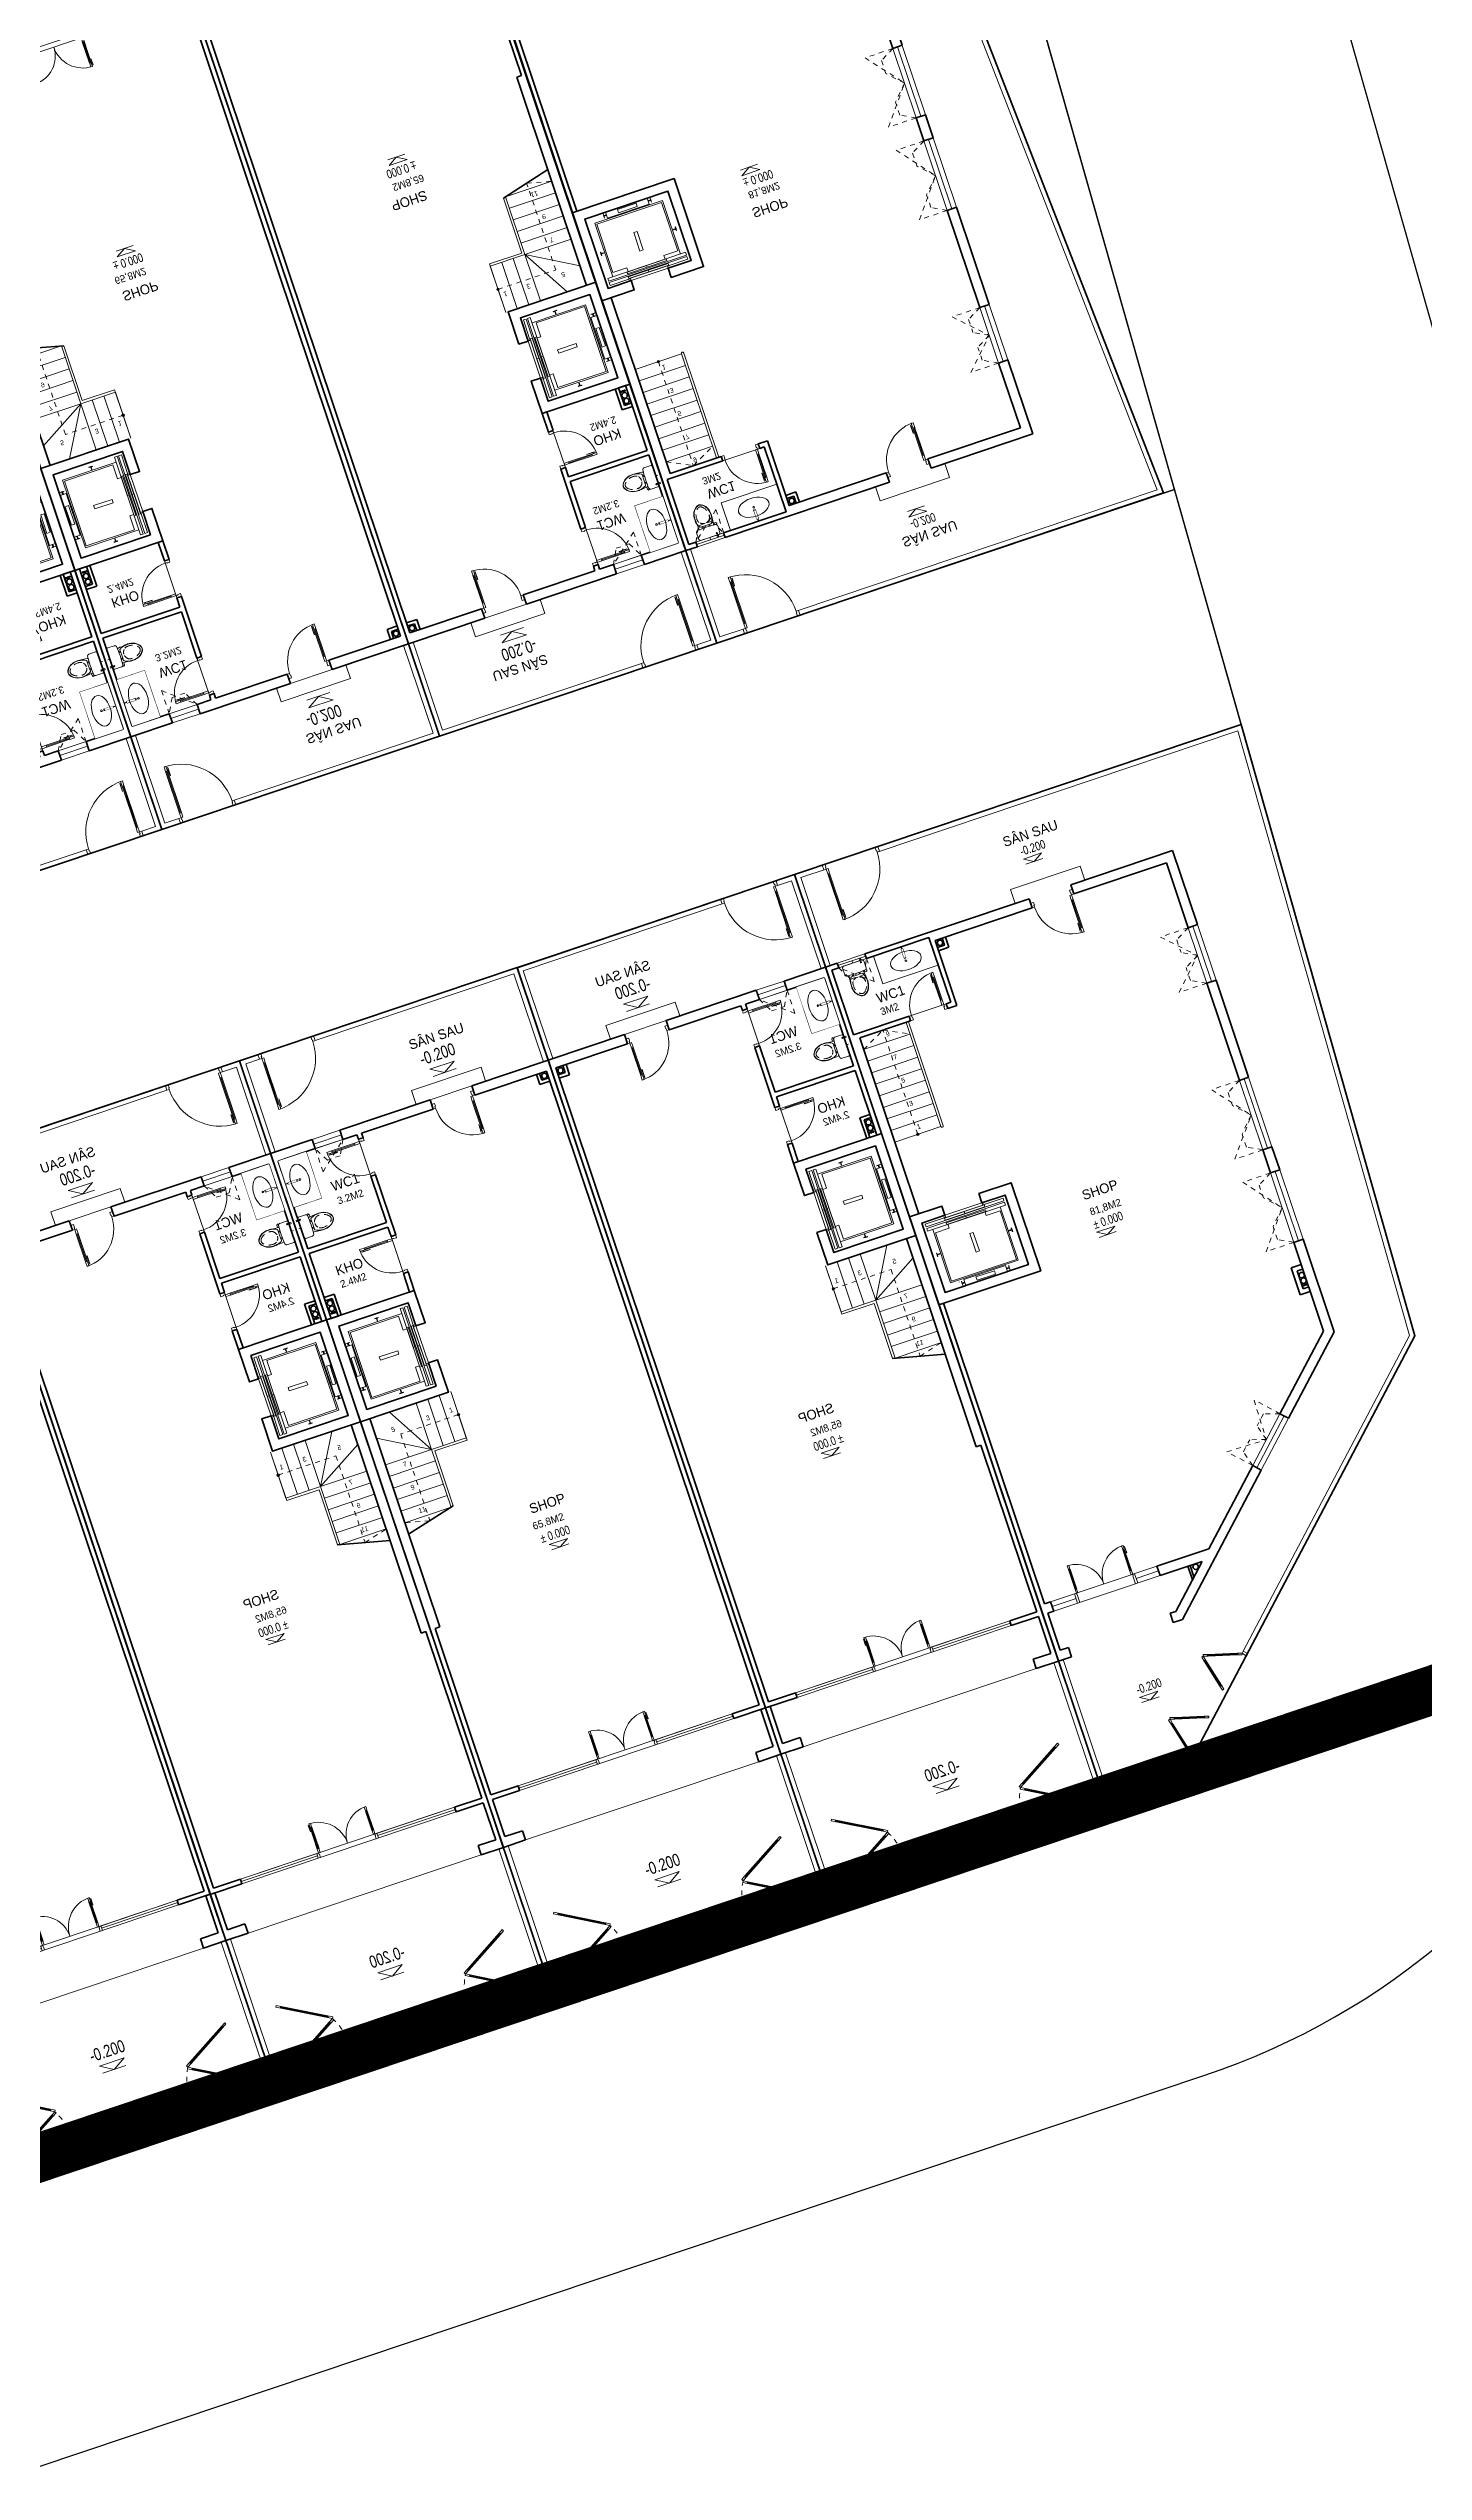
# Model space of a CAD drawing. Header units: metres. Extents: x 551291 to 569219, y 2064429 to 2066248.
# Drawn here: x 552693.08 to 552721.26, y 2065457.73 to 2065507.38 of the extents above; entities that cross this region are included whole.
import ezdxf

# ---------------------------------------------------------------- set-up
doc = ezdxf.new("R2010")
doc.units = ezdxf.units.M
for name, pattern in [('$AUDIT_BAD_LTYPE2', [0]), ('CENTER', [2, 1.25, -0.25, 0.25, -0.25]), ('HIDDEN', [0.375, 0.25, -0.125]), ('HIDDEN2', [0.1875, 0.125, -0.0625]), ('xref-thap C (mb tang 32-2)$0$HIDDEN', [0.375, 0.25, -0.125])]:
    doc.linetypes.add(name, pattern=pattern)
doc.layers.get('0').update_dxf_attribs({"linetype": 'CONTINUOUS'})
doc.layers.get('DEFPOINTS').update_dxf_attribs({"linetype": 'CONTINUOUS'})
for name, color, linetype in [('-AREA', 2, 'CONTINUOUS'), ('APOLIC', 7, 'CONTINUOUS'), ('ChiaLo', 128, 'CENTER'), ('datOlienke', 42, 'CONTINUOUS'), ('LogDg', 7, 'CONTINUOUS'), ('LoLK', 6, 'CONTINUOUS'), ('RANHGIOI', 2, 'HIDDEN'), ('TEXT25', 2, 'CONTINUOUS'), ('ViaHeS', 32, 'CONTINUOUS')]:
    doc.layers.add(name, color=color, linetype=linetype)
for name, color, linetype, lineweight in [('-CONCRETE', 1, 'CONTINUOUS', 35), ('-DIM', 9, 'CONTINUOUS', 13), ('-DOOR', 137, 'CONTINUOUS', 9), ('-FURNITURE', 46, 'CONTINUOUS', 9), ('-HATCH', 8, 'CONTINUOUS', 5), ('-KH', 143, 'CONTINUOUS', 13), ('-LINE1', 7, 'CONTINUOUS', 18), ('-LINE2', 252, 'CONTINUOUS', 9), ('-TEXT', 7, 'CONTINUOUS', 15), ('-WALL', 4, 'CONTINUOUS', 35), ('text', 7, 'CONTINUOUS', 25)]:
    doc.layers.add(name, color=color, linetype=linetype, lineweight=lineweight)
doc.styles.add('1', font='arial.ttf')
doc.styles.add('SVN_AVO_thuong', font='')
doc.styles.add('T1', font='', dxfattribs={"height": 200})
doc.styles.get('SVN_AVO_thuong').set_extended_font_data('SVN-Avo')
doc.styles.get('T1').set_extended_font_data('VNgeometric Light')

# ---------------------------------------------------------------- blocks, each defined once
blk = doc.blocks.new('X-5M-DH-2-CORE$0$A$C75E80C28')
at = {"layer": '-LINE2', "linetype": 'Continuous', "ltscale": 2}
for p, q in [((-731, -149), (731, -149)), ((-731, -1305), (-731, -149)), ((-700, -179), (700, -179)), ((-700, -1225), (-700, -179)), ((-557, -112), (-560, -112)), ((-510, -22), (-510, -51)), ((-507, -22), (-510, -22)), ((-510, -109), (-510, -79)), ((-507, -22), (-507, -51)), ((-507, -109), (-507, -79)), ((-456, -57), (-501, -57)), ((-456, -60), (-501, -60)), ((-456, -70), (-501, -70)), ((-456, -73), (-501, -73)), ((-453, -63), (-453, -67)), ((-450, -63), (-450, -67)), ((450, -63), (450, -67)), ((453, -63), (453, -67)), ((456, -57), (501, -57)), ((456, -60), (501, -60)), ((456, -70), (501, -70)), ((456, -73), (501, -73)), ((457, -112), (460, -112)), ((507, -22), (510, -22)), ((507, -22), (507, -51)), ((507, -109), (507, -79)), ((510, -22), (510, -51)), ((510, -109), (510, -79)), ((700, -1225), (700, -179)), ((731, -1305), (731, -149)), ((840, -1305), (-840, -1305)), ((-840, -1365), (-840, -1305)), ((840, -1365), (-840, -1365)), ((840, -1395), (-840, -1395)), ((-840, -1395), (-840, -1455)), ((-840, -1455), (-435, -1455)), ((-700, -1225), (-400, -1225)), ((-435, -1450), (-435, -1460)), ((-435, -1450), (-400, -1450)), ((-435, -1460), (-425, -1460)), ((-433, -1452), (-433, -1458)), ((-433, -1452), (-402, -1452)), ((-433, -1458), (-425, -1458)), ((430, -1406), (-430, -1406)), ((-430, -1406), (-430, -1446)), ((430, -1446), (-430, -1446)), ((425, -1309), (-425, -1309)), ((-425, -1343), (-425, -1309)), ((425, -1343), (-425, -1343)), ((-425, -1458), (-425, -1460)), ((-402, -1452), (-402, -1498)), ((-400, -1305), (-400, -1225)), ((400, -1450), (-400, -1450)), ((-400, -1450), (-400, -1500)), ((0, -1309), (0, -1343)), ((0, -1406), (0, -1446)), ((700, -1225), (400, -1225)), ((400, -1305), (400, -1225)), ((400, -1450), (400, -1500)), ((435, -1450), (400, -1450)), ((402, -1452), (402, -1498)), ((433, -1452), (402, -1452)), ((425, -1343), (425, -1309)), ((433, -1458), (425, -1458)), ((425, -1458), (425, -1460)), ((435, -1460), (425, -1460)), ((430, -1406), (430, -1446)), ((433, -1452), (433, -1458)), ((435, -1450), (435, -1460)), ((840, -1455), (435, -1455)), ((840, -1365), (840, -1305)), ((840, -1395), (840, -1455)), ((-435, -1490), (-435, -1500)), ((-435, -1490), (-425, -1490)), ((-435, -1500), (-400, -1500)), ((-433, -1492), (-433, -1498)), ((-433, -1492), (-425, -1492)), ((-433, -1498), (-402, -1498)), ((-425, -1490), (-425, -1492)), ((435, -1500), (400, -1500)), ((433, -1498), (402, -1498)), ((425, -1490), (425, -1492)), ((435, -1490), (425, -1490)), ((433, -1492), (425, -1492)), ((433, -1492), (433, -1498)), ((435, -1490), (435, -1500))]:
    blk.add_line(p, q, dxfattribs=at)
for points in [[(-450, 0), (-450, -130), (450, -130), (450, 0)], [(-200, -29), (200, -29), (200, -101), (-200, -101)], [(-36, -584), (36, -584), (36, -984), (-36, -984)]]:
    blk.add_lwpolyline(points, close=True, dxfattribs=at)
for points in [[(-780, -789), (-751, -789, 0.414214), (-750, -788), (-750, -784), (-750, -780, 0.414214), (-751, -779), (-780, -779, -0.256978), (-784, -782), (-798, -782, -0.414214), (-801, -779), (-804, -749, 0.414214), (-807, -746), (-812, -746), (-812, -784), (-812, -821), (-807, -821, 0.414214), (-804, -818), (-801, -789, -0.414214), (-798, -786), (-784, -786, -0.256978), (-780, -789)], [(780, -789), (751, -789, -0.414214), (750, -788), (750, -784), (750, -780, -0.414214), (751, -779), (780, -779, 0.256978), (784, -782), (798, -782, 0.414214), (801, -779), (804, -749, -0.414214), (807, -746), (812, -746), (812, -784), (812, -821), (807, -821, -0.414214), (804, -818), (801, -789, 0.414214), (798, -786), (784, -786, 0.256978), (780, -789)]]:
    blk.add_lwpolyline(points, format="xyb", dxfattribs=at)
for centre, radius, start, end in [((-501, -51), 9.4, 180, 270), ((-501, -79), 9.4, 90, 180), ((-501, -51), 6.2, 180, 270), ((-501, -79), 6.2, 90, 180), ((-456, -63), 6.2, 0, 90), ((-456, -63), 3, 0, 90), ((-456, -67), 6.2, 270, 0), ((-456, -67), 3, 270, 0), ((456, -63), 6.2, 90, 180), ((456, -67), 6.2, 180, 270), ((456, -63), 3, 90, 180), ((456, -67), 3, 180, 270), ((501, -51), 6.2, 270, 0), ((501, -51), 9.4, 270, 0), ((501, -79), 9.4, 0, 90), ((501, -79), 6.2, 0, 90)]:
    blk.add_arc(centre, radius, start, end, dxfattribs=at)
blk = doc.blocks.new('A$C3F71457E')
at = {"layer": '-CONCRETE'}
blk.add_lwpolyline([(0, -100), (0, 400), (-1500, 400), (-1500, -1400), (0, -1400), (0, -900), (200, -900), (200, -1600), (-1700, -1600), (-1700, 600), (200, 600), (200, -100), (0, -100)], dxfattribs=at)
at = {"layer": '-LINE1'}
blk.add_line((0, -900), (0, -100), dxfattribs=at)
at = {"color": 2, "rotation": 90}
blk.add_blockref('X-5M-DH-2-CORE$0$A$C75E80C28', (-1500, -500), dxfattribs=at)
blk = doc.blocks.new('*U1202')
at = {"linetype": '$AUDIT_BAD_LTYPE2'}
for p, q in [((70, 100), (70, 600)), ((90, 600), (90, 100))]:
    blk.add_line(p, q, dxfattribs=at)
for points in [[(50, 600), (90, 600), (90, 700), (50, 700), (50, 600)], [(50, 603), (50, 100)], [(50, 100), (90, 100), (90, 0), (50, 0), (50, 100)]]:
    blk.add_lwpolyline(points)
for points in [[(118, 495), (118, 664), (90, 664), (90, 636), (113, 636), (113, 495)], [(0, 0), (50, 0), (50, -40), (60, -40), (60, -100), (0, -100)], [(800, 0), (750, 0), (750, -40), (740, -40), (740, -100), (800, -100)]]:
    blk.add_lwpolyline(points, close=True)
at = {"linetype": '$AUDIT_BAD_LTYPE2', "ltscale": 0.3}
blk.add_arc((50, 0), 700, 0, 90, dxfattribs=at)
blk = doc.blocks.new('*U1099')
at = {"linetype": '$AUDIT_BAD_LTYPE2'}
for p, q in [((70, 100), (70, 1000)), ((90, 1000), (90, 100))]:
    blk.add_line(p, q, dxfattribs=at)
for points in [[(50, 1000), (90, 1000), (90, 1100), (50, 1100), (50, 1000)], [(50, 1003), (50, 100)], [(50, 100), (90, 100), (90, 0), (50, 0), (50, 100)]]:
    blk.add_lwpolyline(points)
for points in [[(118, 895), (118, 1064), (90, 1064), (90, 1036), (113, 1036), (113, 895)], [(0, 0), (50, 0), (50, -40), (60, -40), (60, -100), (0, -100)], [(1200, 0), (1150, 0), (1150, -40), (1140, -40), (1140, -100), (1200, -100)]]:
    blk.add_lwpolyline(points, close=True)
at = {"linetype": '$AUDIT_BAD_LTYPE2', "ltscale": 0.3}
blk.add_arc((50, 0), 1100, 0, 90, dxfattribs=at)
blk = doc.blocks.new('*U1100')
for points in [[(22, 564), (22, 734), (50, 734), (50, 706), (27, 706), (27, 564)], [(0, 0), (50, 0), (50, -40), (60, -40), (60, -123), (0, -123)], [(1599, 0), (1549, 0), (1549, -40), (1539, -40), (1539, -123), (1599, -123)]]:
    blk.add_lwpolyline(points, close=True)
for points in [[(50, 670), (90, 670), (90, 770), (50, 770), (50, 670)], [(50, 673), (50, 100)], [(1549, 629), (1509, 629), (1509, 729), (1549, 729), (1549, 629)], [(1549, 632), (1549, 100)], [(50, 100), (90, 100), (90, 0), (50, 0), (50, 100)], [(1549, 100), (1509, 100), (1509, 0), (1549, 0), (1549, 100)]]:
    blk.add_lwpolyline(points)
at = {"ltscale": 0.3}
for points in [[(820, 0, 0.414214), (50, 770, 0.414214)], [(820, 0, -0.414214), (1549, 729, -0.414214)]]:
    blk.add_lwpolyline(points, format="xyb", dxfattribs=at)
at = {"layer": 'APOLIC', "linetype": '$AUDIT_BAD_LTYPE2'}
for p, q in [((70, 100), (70, 670)), ((90, 670), (90, 100)), ((1509, 629), (1509, 100)), ((1529, 100), (1529, 629))]:
    blk.add_line(p, q, dxfattribs=at)
blk = doc.blocks.new('*U1101')
at = {"linetype": '$AUDIT_BAD_LTYPE2'}
for p, q in [((70, 100), (70, 700)), ((90, 700), (90, 100))]:
    blk.add_line(p, q, dxfattribs=at)
for points in [[(50, 700), (90, 700), (90, 800), (50, 800), (50, 700)], [(50, 703), (50, 100)], [(50, 100), (90, 100), (90, 0), (50, 0), (50, 100)]]:
    blk.add_lwpolyline(points)
for points in [[(118, 595), (118, 764), (90, 764), (90, 736), (113, 736), (113, 595)], [(0, 0), (50, 0), (50, -40), (60, -40), (60, -100), (0, -100)], [(900, 0), (850, 0), (850, -40), (840, -40), (840, -100), (900, -100)]]:
    blk.add_lwpolyline(points, close=True)
at = {"linetype": '$AUDIT_BAD_LTYPE2', "ltscale": 0.3}
blk.add_arc((50, 0), 800, 0, 90, dxfattribs=at)
blk = doc.blocks.new('A$C18091ED7')
for p, q in [((-83, -267), (-83, -300)), ((-83, -278), (-83, -288)), ((-61, -290), (-83, -290)), ((-63, -265), (-81, -265)), ((-61, -267), (-61, -300)), ((0, -42), (0, 0)), ((61, -267), (61, -300)), ((61, -290), (83, -290)), ((63, -265), (81, -265)), ((83, -267), (83, -300)), ((83, -278), (83, -288)), ((146, -27), (179, -27)), ((146, -27), (146, -30)), ((146, -30), (166, -30)), ((153, -37), (146, -30)), ((152, 0), (152, -27)), ((152, 0), (179, 0)), ((153, -37), (166, -37)), ((153, -40), (153, -37)), ((153, -40), (178, -40)), ((153, -40), (178, -40)), ((153, -40), (153, -42)), ((165, -262), (165, -290)), ((185, -30), (166, -30)), ((178, -37), (166, -37)), ((168, -260), (228, -260)), ((168, -292), (207, -292)), ((185, -30), (178, -37)), ((178, -37), (178, -40)), ((178, -40), (178, -42)), ((179, 0), (179, -27)), ((179, -27), (185, -27)), ((185, -27), (185, -30)), ((231, -274), (231, -262))]:
    blk.add_line(p, q)
for points in [[(230, -219, -0.137407), (225, -235), (222, -241, -0.236081), (198, -255, -0.051961), (-198, -255, -0.236081), (-222, -241), (-225, -235, -0.137407), (-230, -219), (-230, -72, -0.198912), (-226, -63), (-209, -46, -0.198912), (-200, -42), (0, -42), (200, -42, -0.198912), (209, -46), (226, -63, -0.198912), (230, -72)], [(144, -619, -0.212405), (26, -734, -0.027685), (-1, -739, -0.022279), (-26, -734, -0.212405), (-144, -619, -0.142796), (-167, -428, -0.093005), (-128, -309, -0.256439), (-111, -300), (0, -300), (111, -300, -0.256439), (128, -309, -0.093005), (167, -428, -0.142796)]]:
    blk.add_lwpolyline(points, format="xyb", close=True)
at = {"linetype": 'xref-thap C (mb tang 32-2)$0$HIDDEN', "ltscale": 100}
blk.add_lwpolyline([(61, -669, -0.199031), (0, -699, -0.199031), (-61, -669, -0.218924), (-132, -478, -0.153791), (-112, -404, -0.236701), (0, -348, -0.236701), (112, -404, -0.153791), (132, -478, -0.218924)], format="xyb", close=True, dxfattribs=at)
blk.add_circle((166, -78), 13.9)
for centre, radius, start, end in [((-81, -267), 1.98, 90, 180), ((-63, -267), 1.98, 0, 90), ((63, -267), 1.98, 90, 180), ((81, -267), 1.98, 0, 90), ((168, -262), 2.47, 90, 180), ((168, -290), 2.47, 180, 270), ((207, -277), 15.5, 270, 306.4659), ((168, -225), 80.1, 306.4659, 320.3123), ((228, -274), 2.47, 320.3123, 0)]:
    blk.add_arc(centre, radius, start, end)
for points in [[(-156, -259), (-157, -267), (-164, -328), (-169, -385), (-184, -528), (-136, -679), (-50, -735), (-20, -741), (0, -744)], [(156, -259), (157, -267), (164, -328), (169, -385), (184, -528), (136, -679), (50, -735), (20, -741), (0, -744)]]:
    blk.add_open_spline(points, degree=3, knots=[130.613938, 130.613938, 130.613938, 130.613938, 152.852109, 311.129351, 417.703951, 561.383393, 697.692632, 710.812262, 710.812262, 710.812262, 710.812262])
blk = doc.blocks.new('Sink_Cicle')
blk.add_lwpolyline([(17, -50), (-17, -50), (-18, -252), (17, -252)], close=True)
blk.add_circle((0, -300), 17.5)
at = {"layer": 'DEFPOINTS'}
blk.add_line((0, -100), (0, 0), dxfattribs=at)
blk.add_wipeout([(17, -50), (-17, -50), (-18, -252), (17, -252)])
at = {"layer": '-FURNITURE', "linetype": 'Continuous'}
blk.add_ellipse((0, -300), major_axis=(-325, 0), ratio=0.584615, dxfattribs=at)
blk.add_line((-18, -237), (17, -237))
blk = doc.blocks.new('*U1102')
at = {"ltscale": 300}
blk.add_lwpolyline([(0, 0), (1000, 0), (1000, -600), (0, -600)], close=True, dxfattribs=at)
blk.add_wipeout([(0, 0), (1000, 0), (1000, -600), (0, -600)], dxfattribs=at)
blk.add_blockref('Sink_Cicle', (500, 0), dxfattribs=at)
blk = doc.blocks.new('Mau M4SH')
at = {"layer": '-HATCH'}
h = blk.add_hatch(color=252, dxfattribs=at)
h.dxf.hatch_style = 1
edge = h.paths.add_edge_path()
edge.add_arc((-3571, 8500), 24.6, 0, 360)
at = {"layer": '-CONCRETE'}
for centre, radius in [((305, 14520, 0), 55), ((-5341, 11505, 0), 55), ((-5341, 11384, 0), 55), ((-5371, 11294, 0), 13), ((-5330, 11294, 0), 13), ((-5291, 11294, 0), 13)]:
    blk.add_circle(centre, radius, dxfattribs=at)
at = {"layer": '-DIM'}
for p, q in [((-4021, 14600), (-5420, 14600)), ((-1170, 14800), (-2070, 14800))]:
    blk.add_line(p, q, dxfattribs=at)
at = {"layer": '-DOOR'}
for p, q in [((-4021, 14700), (-4621, 14700)), ((-3720, 11600), (-3720, 12400)), ((-4835, 900), (-3153, 900)), ((-3153, 850), (-4835, 850)), ((-1853, 900), (-205, 900)), ((-1853, 850), (-205, 850))]:
    blk.add_line(p, q, dxfattribs=at)
blk.add_lwpolyline([(-4021, 14600), (-4621, 14600), (-4621, 14800), (-4021, 14800)], close=True, dxfattribs=at)
for points in [[(-3720, 14500), (-3721, 13700)], [(-3080, 900), (-4835, 900), (-4835, 800), (-205, 800), (-205, 900), (-1926, 900)]]:
    blk.add_lwpolyline(points, dxfattribs=at)
at = {"layer": '-HATCH'}
blk.add_line((-4835, 900), (-205, 900), dxfattribs=at)
at = {"layer": '-KH'}
for p, q in [((-1860, 15236), (-1363, 15236)), ((-2641, 5268), (-2273, 5268)), ((-2775, -1975), (-2278, -1975))]:
    blk.add_line(p, q, dxfattribs=at)
at = {"layer": '-KH', "linetype": 'HIDDEN2', "ltscale": 5}
blk.add_line((-4820, 6625), (-5320, 6750), dxfattribs=at)
at = {"layer": '-KH'}
for points in [[(-1348, 15395), (-1875, 15395), (-1611, 15236)], [(-2262, 5386), (-2653, 5386), (-2457, 5268)], [(-2263, -1816), (-2790, -1816), (-2526, -1975)]]:
    blk.add_lwpolyline(points, close=True, dxfattribs=at)
at = {"layer": '-KH', "linetype": 'HIDDEN2', "ltscale": 5}
blk.add_lwpolyline([(-3571, 8500), (-4820, 8500), (-4820, 6625)], dxfattribs=at)
at = {"layer": '-KH'}
blk.add_circle((-3571, 8500), 24.6, dxfattribs=at)
for points in [[(-1611, 15236), (-1611, 15395), (-1348, 15395), (-1611, 15236)], [(-2457, 5268), (-2457, 5386), (-2262, 5386), (-2457, 5268)], [(-2526, -1975), (-2526, -1816), (-2263, -1816), (-2526, -1975)]]:
    blk.add_solid(points, dxfattribs=at)
at = {"layer": '-LINE1'}
for p, q in [((-5420, 14800), (-5420, 16700)), ((380, 16700), (378, 14800)), ((-4320, 8000), (-4898, 9000)), ((-4320, 9000), (-4320, 8000)), ((-4070, 8000), (-4070, 9000)), ((-4070, 9000), (-4070, 8000)), ((-3821, 8000), (-3821, 9000)), ((-3821, 9000), (-3821, 8000)), ((-3571, 8000), (-3571, 9000)), ((-3571, 9000), (-3571, 7950)), ((-4320, 8000), (-5320, 8578)), ((-4320, 6750), (-4320, 8000)), ((-4320, 8000), (-3571, 8000)), ((-4270, 7950), (-4270, 6763)), ((-4270, 7950), (-3571, 7950)), ((-5040, -200), (0, -200))]:
    blk.add_line(p, q, dxfattribs=at)
at = {"layer": '-LINE1', "lineweight": 18}
for p, q in [((-5120, 16700), (-5420, 16700)), ((-5120, 16800), (-5120, 16700)), ((-3920, 16700), (-3920, 16800)), ((380, 16700), (-3920, 16700)), ((-4320, 8000), (-5320, 8000)), ((-4320, 7750), (-5320, 7750)), ((-4320, 7500), (-5320, 7500)), ((-4320, 7250), (-5320, 7250)), ((-4320, 7000), (-5320, 7000)), ((-4320, 6750), (-5320, 6750)), ((-5421, -3000), (-5421, -200)), ((380, -3000), (380, -200)), ((-5020, -3100), (-5020, -3000))]:
    blk.add_line(p, q, dxfattribs=at)
at = {"layer": '-LINE1'}
blk.add_lwpolyline([(-2370, 14800), (-2370, 15100), (-870, 15100), (-870, 14800)], dxfattribs=at)
at = {"layer": '-LINE1', "lineweight": 18}
for points in [[(-5520, -3200), (-5020, -3200), (-5020, -3000), (-5520, -3000)], [(-20, -3200), (480, -3200), (480, -3000), (-20, -3000)]]:
    blk.add_lwpolyline(points, close=True, dxfattribs=at)
at = {"layer": '-LINE2', "linetype": 'HIDDEN2', "ltscale": 10}
for points in [[(-4621, 14600), (-4621, 14100), (-4021, 14600)], [(-4021, 14600), (-4181, 14300), (-4460, 14300), (-4621, 14600)]]:
    blk.add_lwpolyline(points, dxfattribs=at)
at = {"layer": '-WALL'}
for p, q in [((-5520, 11200), (-5520, 14800)), ((-5520, 14800), (-4621, 14800)), ((-4621, 14600), (-5420, 14600)), ((-5420, 14600), (-5420, 12700)), ((-4621, 14800), (-4621, 14600)), ((-4021, 14600), (-4021, 14800)), ((-4021, 14800), (-2070, 14800)), ((-3721, 14600), (-4021, 14600)), ((-3721, 14500), (-3721, 14600)), ((-3620, 14500), (-3721, 14500)), ((-3620, 14600), (-3620, 14500)), ((-2070, 14600), (-3620, 14600)), ((-2070, 14800), (-2070, 14600)), ((-1170, 14800), (480, 14800)), ((-1170, 14600), (-1170, 14800)), ((379, 14600), (-1170, 14600)), ((159, 14380), (159, 14600)), ((229, 14450), (229, 14600)), ((229, 14450), (379, 14450)), ((379, 900), (379, 14600)), ((480, 14800), (480, 800)), ((159, 14380), (379, 14380)), ((-3721, 12700), (-3721, 13700)), ((-3721, 13700), (-3620, 13700)), ((-3620, 13700), (-3620, 12400)), ((-5420, 12700), (-3721, 12700)), ((-3721, 12600), (-5420, 12600)), ((-5420, 12600), (-5420, 11200)), ((-3721, 12400), (-3721, 12600)), ((-3620, 12400), (-3721, 12400)), ((-5200, 11650), (-5420, 11650)), ((-5270, 11580), (-5420, 11580)), ((-5270, 11580), (-5270, 11200)), ((-5200, 11650), (-5200, 11200)), ((-5420, 11200), (-5520, 11200)), ((-5270, 11200), (-5420, 11200)), ((-5520, 9000), (-5520, 800)), ((-5320, 4500), (-5320, 9000)), ((-5320, 6500), (-4270, 6763)), ((-5420, 900), (-5420, 4500)), ((-5320, 4500), (-5420, 4500)), ((-5520, 800), (-5520, -200)), ((-5421, 800), (-4835, 800)), ((-5421, 0), (-5421, 800)), ((-4835, 900), (-5420, 900)), ((-4835, 800), (-4835, 900)), ((-205, 800), (-205, 900)), ((-205, 800), (-205, 900)), ((-205, 900), (379, 900)), ((480, 800), (-205, 800)), ((480, 800), (380, 800)), ((380, 800), (380, 0)), ((480, -200), (480, 800)), ((-5040, 0), (-5421, 0)), ((-5040, 0), (-5040, -200)), ((0, 0), (380, 0)), ((-5040, -200), (-5520, -200)), ((0, -200), (0, 0)), ((0, -200), (480, -200))]:
    blk.add_line(p, q, dxfattribs=at)
for points in [[(-5520, 16800), (480, 16800), (480, -3200), (-5520, -3200)], [(-3721, 11600), (-3620, 11600), (-3620, 11200), (-3721, 11200)]]:
    blk.add_lwpolyline(points, close=True, dxfattribs=at)
at = {"ltscale": 100}
for p, q in [((-4045, -2360), (-4894, -1870)), ((-4876, -1839), (-4027, -2329)), ((-164, -1839), (-1013, -2329)), ((-996, -2360), (-147, -1870)), ((-4045, -2460), (-4894, -2950)), ((-996, -2460), (-147, -2950)), ((-4876, -2980), (-4027, -2490)), ((-164, -2980), (-1013, -2490))]:
    blk.add_line(p, q, dxfattribs=at)
for points in [[(-4882, -1850), (-4891, -1845), (-4896, -1854), (-4887, -1859), (-4894, -1870), (-4980, -1820), (-4963, -1789), (-4876, -1839)], [(-158, -1850), (-149, -1845), (-144, -1854), (-153, -1859), (-147, -1870), (-60, -1820), (-78, -1789), (-164, -1839)], [(-3958, -2410), (-4045, -2360), (-4039, -2349), (-4030, -2354), (-4025, -2345), (-4034, -2340), (-4027, -2329), (-3941, -2379)], [(-3958, -2410), (-4045, -2460), (-4039, -2471), (-4030, -2466), (-4025, -2474), (-4034, -2479), (-4027, -2490), (-3941, -2440)], [(-1082, -2410), (-996, -2360), (-1002, -2349), (-1010, -2354), (-1015, -2345), (-1007, -2340), (-1013, -2329), (-1100, -2379)], [(-1082, -2410), (-996, -2460), (-1002, -2471), (-1010, -2466), (-1015, -2474), (-1007, -2479), (-1013, -2490), (-1100, -2440)], [(-4882, -2969), (-4891, -2974), (-4896, -2966), (-4887, -2961), (-4894, -2950), (-4980, -3000), (-4963, -3030), (-4876, -2980)], [(-158, -2969), (-149, -2974), (-144, -2966), (-153, -2961), (-147, -2950), (-60, -3000), (-78, -3030), (-164, -2980)], [(-4970, -3035), (-4980, -3035), (-4980, -3000), (-5020, -3000), (-5020, -3100), (-4970, -3100)], [(-70, -3035), (-60, -3035), (-60, -3000), (-20, -3000), (-20, -3100), (-70, -3100)]]:
    blk.add_lwpolyline(points, close=True, dxfattribs=at)
at = {"color": 8, "ltscale": 100}
for points in [[(-4025, -2345), (-4030, -2354), (-4896, -1854), (-4891, -1845)], [(-1015, -2345), (-1010, -2354), (-144, -1854), (-149, -1845)], [(-4025, -2474), (-4030, -2466), (-4896, -2966), (-4891, -2974)], [(-1015, -2474), (-1010, -2466), (-144, -2966), (-149, -2974)]]:
    blk.add_lwpolyline(points, close=True, dxfattribs=at)
at = {"color": 8, "linetype": 'HIDDEN', "ltscale": 10}
for centre, start, end in [((-4980, -3000), 0, 30), ((-60, -3000), 150, 180)]:
    blk.add_arc(centre, 1180, start, end, dxfattribs=at)
blk.add_arc((-4478, -2710), 580, 210, 213.4596)
at = {"layer": 'text'}
for p, q in [((-5520, 10000), (-5521, 10000)), ((-5520, 9900), (-5521, 9900))]:
    blk.add_line(p, q, dxfattribs=at)
at = {"layer": '-DOOR', "xscale": -1}
for name, p, rotation in [('*U1099', (-5120, 16700), 180), ('*U1202', (-3720, 14500), 89.99999998995061), ('*U1202', (-3720, 12400), 89.99999998995061)]:
    blk.add_blockref(name, p, dxfattribs=dict(at, rotation=rotation))
at = {"layer": '-DOOR', "rotation": 180}
blk.add_blockref('*U1101', (-1170, 14600), dxfattribs=at)
at = {"layer": '-DOOR', "xscale": -0.8130081300813009, "yscale": 0.8130081300813009, "zscale": 0.8130081300813009}
blk.add_blockref('*U1100', (-1853, 900), dxfattribs=at)
at = {"layer": '-FURNITURE', "rotation": 90.00000000000001}
blk.add_blockref('A$C18091ED7', (-5463, 13150), dxfattribs=at)
at = {"layer": '-WALL', "xscale": -1, "rotation": 180}
blk.add_blockref('A$C3F71457E', (-3820, 9600), dxfattribs=at)
at = {"layer": '-TEXT', "style": '1', "width": 0.75}
for s, height, p in [('-0.200', 250, (-2001, 15518)), ('%%P 0.000', 180, (-2787, 5461)), ('-0.200', 250, (-2916, -1693))]:
    blk.add_text(s, height=height, dxfattribs=at).set_placement(p)
at = {"layer": '-TEXT', "style": 'T1'}
for s, p in [('5', (-4975, 8588)), ('3', (-4225, 8588)), ('1', (-3726, 8588)), ('7', (-4975, 7838)), ('9', (-4975, 7338)), ('11', (-4975, 6838))]:
    blk.add_text(s, height=100, rotation=360, dxfattribs=at).set_placement(p)
at = {"layer": 'TEXT25'}
for s, height, style, p in [('SÂN SAU', 200, 'SVN_AVO_thuong', (-2123, 15896)), ('WC1', 200, 'SVN_AVO_thuong', (-4554, 13653)), ('3.2M2', 150, 'T1', (-4531, 13362)), ('KHO', 200, 'SVN_AVO_thuong', (-5019, 11985)), ('2.4M2', 150, 'T1', (-5017, 11720)), ('SHOP', 200, 'SVN_AVO_thuong', (-2805, 6098)), ('65,8M2', 150, 'T1', (-2858, 5768))]:
    blk.add_text(s, height=height, rotation=360, dxfattribs=dict(at, style=style)).set_placement(p)
at = {"layer": '-FURNITURE', "extrusion": (0, 0, -1), "xscale": -1, "zscale": -1, "rotation": 270}
blk.add_blockref('*U1102', (5420, 13600), dxfattribs=at)
blk = doc.blocks.new('D12')
at = {"layer": '-DOOR'}
for p, q in [((0, 200), (1200, 200)), ((0, 100), (1200, 100)), ((0, 0), (1200, 0))]:
    blk.add_line(p, q, dxfattribs=at)
at = {"layer": '-LINE2', "linetype": 'HIDDEN2', "ltscale": 10}
for p, q in [((0, 200), (0, 800)), ((0, 800), (600, 200)), ((0, 200), (160, 500)), ((160, 500), (439, 500)), ((600, 200), (439, 500)), ((1200, 800), (600, 200)), ((600, 200), (761, 500)), ((1040, 500), (761, 500)), ((1200, 200), (1040, 500)), ((1200, 200), (1200, 800))]:
    blk.add_line(p, q, dxfattribs=at)
blk = doc.blocks.new('*U1112')
for points in [[(22, 564), (22, 734), (50, 734), (50, 706), (27, 706), (27, 564)], [(0, 0), (50, 0), (50, -40), (60, -40), (60, -246), (0, -246)], [(1599, 0), (1549, 0), (1549, -40), (1539, -40), (1539, -246), (1599, -246)]]:
    blk.add_lwpolyline(points, close=True)
for points in [[(50, 670), (90, 670), (90, 770), (50, 770), (50, 670)], [(50, 673), (50, 100)], [(1549, 629), (1509, 629), (1509, 729), (1549, 729), (1549, 629)], [(1549, 632), (1549, 100)], [(50, 100), (90, 100), (90, 0), (50, 0), (50, 100)], [(1549, 100), (1509, 100), (1509, 0), (1549, 0), (1549, 100)]]:
    blk.add_lwpolyline(points)
at = {"ltscale": 0.3}
for points in [[(820, 0, 0.414214), (50, 770, 0.414214)], [(820, 0, -0.414214), (1549, 729, -0.414214)]]:
    blk.add_lwpolyline(points, format="xyb", dxfattribs=at)
at = {"layer": 'APOLIC', "linetype": '$AUDIT_BAD_LTYPE2'}
for p, q in [((70, 100), (70, 670)), ((90, 670), (90, 100)), ((1509, 629), (1509, 100)), ((1529, 100), (1529, 629))]:
    blk.add_line(p, q, dxfattribs=at)
blk = doc.blocks.new('C2')
at = {"layer": '-LINE1', "lineweight": 18}
blk.add_line((191910, -38809), (191841, -38737), dxfattribs=at)
at = {"ltscale": 100}
for p, q in [((191847, -38612), (191705, -38029)), ((191739, -38021), (191881, -38604)), ((191812, -37952), (192387, -38121)), ((192397, -38087), (191821, -37918))]:
    blk.add_line(p, q, dxfattribs=at)
for points in [[(191716, -37924), (191739, -38021), (191727, -38024), (191725, -38014), (191715, -38016), (191717, -38026), (191705, -38029), (191682, -37932)], [(191716, -37924), (191812, -37952), (191815, -37940), (191805, -37937), (191808, -37927), (191818, -37930), (191821, -37918), (191725, -37890)], [(192394, -38099), (192403, -38102), (192400, -38111), (192391, -38109), (192387, -38121), (192483, -38149), (192493, -38115), (192397, -38087)], [(191902, -38728), (191895, -38735), (191870, -38709), (191841, -38737), (191910, -38809), (191947, -38775)], [(191859, -38609), (191861, -38619), (191871, -38616), (191869, -38607), (191881, -38604), (191904, -38701), (191870, -38709), (191847, -38612)]]:
    blk.add_lwpolyline(points, close=True, dxfattribs=at)
at = {"color": 8, "ltscale": 100}
for points in [[(191715, -38016), (191725, -38014), (191871, -38616), (191861, -38619)], [(191808, -37927), (191805, -37937), (192400, -38111), (192403, -38102)]]:
    blk.add_lwpolyline(points, close=True, dxfattribs=at)
blk = doc.blocks.new('CS1.5')
at = {"layer": '-DOOR'}
blk.add_line((196086, -26753), (196086, -28254), dxfattribs=at)
blk.add_lwpolyline([(196186, -28254), (196186, -26753), (195986, -26753), (195986, -28254)], close=True, dxfattribs=at)
at = {"layer": '-LINE2', "linetype": 'HIDDEN2', "ltscale": 10}
for p, q in [((195386, -26754), (195986, -27503)), ((195986, -26754), (195386, -26754)), ((195986, -26754), (195686, -26914)), ((195686, -26914), (195686, -27193)), ((195986, -27503), (195686, -27193)), ((195386, -28254), (195986, -27503)), ((195986, -27503), (195686, -27814)), ((195986, -28254), (195386, -28254)), ((195686, -28093), (195686, -27814)), ((195986, -28253), (195686, -28093))]:
    blk.add_line(p, q, dxfattribs=at)
blk = doc.blocks.new('MAU M5SH')
at = {"layer": '-HATCH'}
h = blk.add_hatch(color=252, dxfattribs=at)
h.dxf.hatch_style = 1
edge = h.paths.add_edge_path()
edge.add_arc((-6599, 6467), 24.6, 0, 360)
at = {"layer": '-CONCRETE'}
for centre, radius in [((-4919, 10043, 0), 55), ((-108, 1019, 0), 13), ((-59, 1230, 0), 55), ((-59, 1109, 0), 55), ((-70, 1019, 0), 13), ((-28, 1019, 0), 13), ((-4021, -3744), 55)]:
    blk.add_circle(centre, radius, dxfattribs=at)
at = {"layer": '-DOOR'}
for p, q in [((-7050, 10268), (-6450, 10268)), ((-6449, 10218), (-7049, 10218)), ((-2900, 10317), (-2900, 10117)), ((-2000, 10117), (-2000, 10317)), ((0, 8718), (0, 7518)), ((100, 8718), (100, 7518)), ((200, 8718), (200, 7518)), ((0, 1417), (0, 1917)), ((200, 1417), (200, 1917)), ((-6552, -3582), (-7069, -3582)), ((-5252, -3582), (-4769, -3582))]:
    blk.add_line(p, q, dxfattribs=at)
blk.add_lwpolyline([(-6450, 10218), (-7050, 10218), (-7050, 10318), (-6450, 10318)], close=True, dxfattribs=at)
blk.add_lwpolyline([(-4769, -3482), (-7069, -3482), (-7069, -3682), (-4769, -3682)], dxfattribs=at)
at = {"layer": '-KH'}
for p, q in [((-2742, 11008), (-2374, 11008)), ((-3751, 3284), (-3383, 3284)), ((-5950, -6034), (-5582, -6034))]:
    blk.add_line(p, q, dxfattribs=at)
for points in [[(-2363, 11126), (-2754, 11126), (-2558, 11008)], [(-3372, 3402), (-3763, 3402), (-3567, 3284)], [(-5571, -5916), (-5961, -5916), (-5766, -6034)]]:
    blk.add_lwpolyline(points, close=True, dxfattribs=at)
at = {"layer": '-KH', "linetype": 'HIDDEN2', "ltscale": 5}
for points in [[(-7099, 8467), (-6599, 8717), (-6099, 8467)], [(-6599, 6467), (-6599, 8717)]]:
    blk.add_lwpolyline(points, dxfattribs=at)
at = {"layer": '-KH'}
blk.add_circle((-6599, 6467), 24.6, dxfattribs=at)
for points in [[(-2558, 11008), (-2558, 11126), (-2363, 11126), (-2558, 11008)], [(-3567, 3284), (-3567, 3402), (-3372, 3402), (-3567, 3284)], [(-5766, -6034), (-5766, -5916), (-5571, -5916), (-5766, -6034)]]:
    blk.add_solid(points, dxfattribs=at)
at = {"layer": '-LINE1'}
for p, q in [((2354, 12317), (-7300, 12317)), ((-7300, 12317), (-7299, 10317)), ((-6611, 12217), (-7201, 12217)), ((-7201, 12217), (-7199, 10318)), ((2249, 12217), (-5551, 12217)), ((1642, -646), (2249, 12217)), ((1740, -690), (2354, 12317)), ((1642, -646), (-3652, -5696)), ((1711, -718), (-3583, -5768)), ((-7299, -7683), (-7298, -4683)), ((-7199, -7583), (-7198, -4683)), ((-5320, -7425), (-3583, -5768)), ((-3652, -5696), (-3583, -5768)), ((-5389, -7352), (-5630, -7583)), ((-5320, -7425), (-5590, -7683)), ((-5389, -7352), (-5320, -7425)), ((-5591, -7683), (-7299, -7683)), ((-5630, -7583), (-7199, -7583))]:
    blk.add_line(p, q, dxfattribs=at)
at = {"layer": '-LINE1', "lineweight": 18}
for p, q in [((-6701, 12317), (-6701, 12217)), ((-5501, 12217), (-5501, 12317)), ((-6099, 8467), (-7099, 8467)), ((-6099, 6467), (-6099, 8717)), ((-6049, 6467), (-6049, 8717)), ((-6099, 8217), (-7099, 8217)), ((-6099, 7967), (-7099, 7967)), ((-6099, 7717), (-7099, 7717)), ((-6099, 7467), (-7099, 7467)), ((-6099, 7217), (-7099, 7217)), ((-6099, 6967), (-7099, 6967)), ((-6099, 6717), (-7099, 6717)), ((-6099, 6467), (-7099, 6467))]:
    blk.add_line(p, q, dxfattribs=at)
blk.add_lwpolyline([(-1700, 10317), (-1700, 10618), (-3200, 10618), (-3200, 10318)], dxfattribs=at)
blk.add_arc((-6074, 6467), 25, 179.9996, 359.9996, dxfattribs=at)
at = {"layer": '-LINE2', "linetype": 'HIDDEN2', "ltscale": 10}
for p, q in [((-6449, 9718), (-7049, 10218)), ((-6449, 10218), (-6449, 9718))]:
    blk.add_line(p, q, dxfattribs=at)
at = {"layer": '-LINE2', "lineweight": 18}
blk.add_line((-5999, 8817), (-5199, 8817), dxfattribs=at)
at = {"layer": '-LINE2', "linetype": 'HIDDEN2', "ltscale": 10}
blk.add_lwpolyline([(-7049, 10218), (-6889, 9918), (-6610, 9918), (-6449, 10218)], dxfattribs=at)
at = {"layer": '-WALL'}
for p, q in [((-7300, 4917), (-7300, 10318)), ((-7050, 10318), (-7300, 10318)), ((-7050, 10218), (-7200, 10217)), ((-7200, 8817), (-7200, 10217)), ((-7050, 10318), (-7050, 10218)), ((-6450, 10318), (-6450, 10218)), ((-2900, 10318), (-6450, 10318)), ((-5100, 10218), (-6450, 10218)), ((-5100, 10218), (-5100, 8817)), ((-4999, 8717), (-4999, 10118)), ((-2900, 10118), (-4999, 10118)), ((-4849, 9968), (-4999, 9968)), ((-4849, 9968), (-4849, 10118)), ((-4779, 9898), (-4779, 10118)), ((-2900, 10118), (-2900, 10318)), ((-2000, 10318), (-2000, 10118)), ((200, 10318), (-2000, 10318)), ((1, 10118), (-2000, 10118)), ((0, 8718), (0, 10118)), ((200, 10318), (200, 8718)), ((-4779, 9898), (-4999, 9898)), ((-7200, 8817), (-5999, 8817)), ((-5999, 8717), (-7100, 8717)), ((-7100, 4917), (-7100, 8717)), ((-5999, 8817), (-5999, 8717)), ((-5100, 8817), (-5199, 8817)), ((-5199, 8817), (-5199, 8717)), ((-5199, 8717), (-4999, 8717)), ((0, 8718), (200, 8718)), ((0, 7518), (200, 7518)), ((0, 5418), (0, 7518)), ((200, 7518), (200, 5418)), ((0, 5418), (200, 5418)), ((0, 3917), (200, 3917)), ((0, 3417), (0, 3917)), ((200, 3917), (200, 3417)), ((-7300, 3057), (-7300, -3371)), ((-7200, 3017), (-7200, -3482)), ((0, 3417), (200, 3417)), ((0, 0), (0, 1917)), ((0, 1917), (203, 1917)), ((203, 1917), (200, -86)), ((1, 1440), (-219, 1440)), ((-219, 1440), (-219, 856)), ((1, 1340), (-119, 1340)), ((-119, 1340), (-119, 956)), ((1, 855), (-219, 856)), ((1, 955), (-119, 956)), ((-1385, -1321), (0, 0)), ((200, -86), (-1247, -1466)), ((-1247, -1466), (-1385, -1321)), ((-4618, -4682), (-2115, -2294)), ((-3650, -3482), (-2253, -2150)), ((-2115, -2294), (-2253, -2150)), ((-7299, -3371), (-7299, -4682)), ((-7069, -3482), (-7200, -3482)), ((-7199, -3682), (-7069, -3682)), ((-7199, -4482), (-7199, -3682)), ((-7069, -3682), (-7069, -3482)), ((-7069, -3482), (-7069, -3682)), ((-7069, -3682), (-7069, -3482)), ((-4769, -3482), (-4769, -3682)), ((-3650, -3482), (-4769, -3482)), ((-4769, -3682), (-3860, -3682)), ((-4699, -4482), (-3860, -3682)), ((-7299, -4682), (-7019, -4683)), ((-7199, -4482), (-7019, -4483)), ((-7019, -4683), (-7019, -4483)), ((-4819, -4482), (-4819, -4682)), ((-4819, -4482), (-4699, -4482)), ((-4819, -4682), (-4618, -4682)), ((-4619, -4683), (-4618, -4683))]:
    blk.add_line(p, q, dxfattribs=at)
for points in [[(2354, 12317), (-7300, 12317), (-7300, -7683), (-5591, -7683), (1740, -690)], [(-4999, 9968), (-4999, 10118), (-4849, 10118), (-4849, 9968)]]:
    blk.add_lwpolyline(points, close=True, dxfattribs=at)
for points in [[(-4169, -3682), (-4169, -3977)], [(-4119, -3682), (-4119, -3929)]]:
    blk.add_lwpolyline(points, dxfattribs=at)
at = {"layer": '-DOOR', "xscale": -1}
for name, p, rotation in [('*U1099', (-6701, 12217), 180), ('C2', (-33296, 187759), 87.29613575252381)]:
    blk.add_blockref(name, p, dxfattribs=dict(at, rotation=rotation))
at = {"layer": '-DOOR', "rotation": 180}
blk.add_blockref('*U1101', (-2000, 10118), dxfattribs=at)
at = {"layer": '-DOOR', "xscale": -1}
blk.add_blockref('*U1202', (-5199, 8817), dxfattribs=at)
at = {"layer": '-DOOR', "xscale": -0.8130081300813009, "yscale": 0.8130081300813009, "zscale": 0.8130081300813009}
blk.add_blockref('*U1112', (-5252, -3482), dxfattribs=at)
at = {"layer": '-DOOR'}
blk.add_blockref('C2', (-197230, 31384), dxfattribs=at)
at = {"layer": '-FURNITURE'}
blk.add_blockref('A$C18091ED7', (-6749, 10260), dxfattribs=at)
at = {"layer": '-WALL'}
for p in [(-195986, 32171), (-195986, 30171)]:
    blk.add_blockref('CS1.5', p, dxfattribs=at)
at = {"layer": '-WALL', "xscale": -1, "rotation": 270}
blk.add_blockref('A$C3F71457E', (-5700, 4717), dxfattribs=at)
for p, rotation in [((200, 7518), 90), ((-2115, -2294), 43.64995813958929)]:
    blk.add_blockref('D12', p, dxfattribs=dict(rotation=rotation))
at = {"layer": '-TEXT', "style": '1', "width": 0.75}
for s, p in [('-0.200', (-2767, 11196)), ('%%P 0.000', (-3776, 3472)), ('-0.200', (-5975, -5846))]:
    blk.add_text(s, height=180, dxfattribs=at).set_placement(p)
at = {"layer": '-TEXT', "style": 'T1'}
for s, p in [('9', (-6568, 8564)), ('7', (-6568, 8064)), ('5', (-6568, 7564)), ('3', (-6568, 7064)), ('1', (-6568, 6564))]:
    blk.add_text(s, height=100, rotation=360, dxfattribs=at).set_placement(p)
at = {"layer": 'TEXT25'}
for s, height, rotation, style, p in [('SÂN SAU', 200, 360, 'SVN_AVO_thuong', (-3040, 11481)), ('WC1', 200, 360, 'SVN_AVO_thuong', (-6511, 9270)), ('3M2', 150, 360, 'T1', (-6526, 9011)), ('SHOP', 200, 0, 'SVN_AVO_thuong', (-3803, 4103)), ('81,8M2', 150, 360, 'T1', (-3763, 3758))]:
    blk.add_text(s, height=height, rotation=rotation, dxfattribs=dict(at, style=style)).set_placement(p)
at = {"layer": '-FURNITURE', "xscale": -1}
blk.add_blockref('Sink_Cicle', (-5699, 10218), dxfattribs=at)
at = {"layer": '-FURNITURE'}
blk.add_lwpolyline([(-5100, 10218), (-5100, 9618), (-6299, 9618), (-6299, 10218)], close=True, dxfattribs=at)

msp = doc.modelspace()

# ---------------------------------------------------------------- linework, layer by layer
at = {"layer": 'ChiaLo', "ltscale": 5}
for points in [[(552700.421, 2065514.155), (552706.784, 2065495.195)], [(552694.733, 2065512.246), (552701.096, 2065493.286)], [(552689.044, 2065510.337), (552695.408, 2065491.377)], [(552716.16, 2065498.341), (552590.175, 2065456.061)], [(552717.527, 2065493.526), (552591.766, 2065451.321)], [(552708.375, 2065490.454), (552714.738, 2065471.494)], [(552702.687, 2065488.545), (552709.05, 2065469.585)], [(552696.998, 2065486.637), (552703.361, 2065467.676)], [(552691.31, 2065484.728), (552697.673, 2065465.767)]]:
    msp.add_lwpolyline(points, dxfattribs=at)
at = {"layer": 'datOlienke'}
for points in [[(552716.16, 2065498.341), (552712.057, 2065512.792), (552705.952, 2065516.012), (552588.552, 2065476.613), (552585.403, 2065470.282), (552590.175, 2065456.061)], [(552716.358, 2065472.037), (552721.083, 2065480.998), (552717.527, 2065493.526), (552591.766, 2065451.321), (552596.538, 2065437.101), (552602.869, 2065433.951)]]:
    msp.add_lwpolyline(points, close=True, dxfattribs=at)
at = {"layer": 'LogDg'}
msp.add_lwpolyline([(552604.778, 2065428.263), (552716.764, 2065465.845, 0.400458), (552726.422, 2065484.162), (552717.857, 2065514.335, 0.428104), (552707.616, 2065519.734), (552587.598, 2065479.457, 0.414214), (552582.559, 2065469.327), (552594.649, 2065433.302, 0.414214)], format="xyb", close=True, dxfattribs=at)
at = {"layer": 'LoLK'}
for points in [[(552712.057, 2065512.792), (552705.952, 2065516.012), (552700.421, 2065514.155), (552706.784, 2065495.195), (552716.16, 2065498.341)], [(552700.421, 2065514.155), (552694.733, 2065512.246), (552701.096, 2065493.286), (552706.784, 2065495.195)], [(552694.733, 2065512.246), (552689.044, 2065510.337), (552695.408, 2065491.377), (552701.096, 2065493.286)], [(552692.544, 2065499.909), (552689.044, 2065510.337), (552683.356, 2065508.429), (552689.719, 2065489.468), (552695.408, 2065491.377)], [(552717.527, 2065493.526), (552708.375, 2065490.454), (552714.738, 2065471.494), (552716.358, 2065472.037), (552721.083, 2065480.998)], [(552708.375, 2065490.454), (552702.687, 2065488.545), (552709.05, 2065469.585), (552714.738, 2065471.494)], [(552702.687, 2065488.545), (552696.998, 2065486.637), (552703.361, 2065467.676), (552709.05, 2065469.585)], [(552699.862, 2065478.104), (552696.998, 2065486.637), (552691.31, 2065484.728), (552697.673, 2065465.767), (552703.361, 2065467.676)], [(552691.31, 2065484.728), (552685.622, 2065482.819), (552691.985, 2065463.858), (552697.673, 2065465.767)]]:
    msp.add_lwpolyline(points, close=True, dxfattribs=at)
at = {"layer": 'RANHGIOI', "color": 1, "ltscale": 9, "const_width": 1}
msp.add_lwpolyline([(553192.795, 2066065.552), (552852.13, 2065917.062), (552851.284, 2065916.699, -0.005137), (552817.38, 2065902.569), (552530.906, 2065823.343, -0.020567), (552489.898, 2065813.798), (552444.68, 2065805.217, -0.021218), (552401.701, 2065798.935), (552284.485, 2065786.856), (552281.659, 2065769.592, 0.128574), (552287.703, 2065705.115), (552292.618, 2065691.616, 0.039408), (552300.98, 2065673.287), (552313.951, 2065649.921), (552360.554, 2065580.983, -0.11987), (552385.419, 2065514.078), (552400.206, 2065388.529), (552403.648, 2065367.199), (552408.852, 2065368.84), (552857.643, 2065519.452, 0.050684), (553038.548, 2065601.341), (553209.442, 2065700.633)], format="xyb", dxfattribs=at)
at = {"layer": 'ViaHeS'}
msp.add_lwpolyline([(552588.552, 2065476.613), (552705.952, 2065516.012), (552712.057, 2065512.792), (552721.083, 2065480.998), (552716.358, 2065472.037), (552602.869, 2065433.951), (552596.538, 2065437.101), (552585.403, 2065470.282)], close=True, dxfattribs=at)
msp.add_lwpolyline([(552717.527, 2065493.526), (552716.16, 2065498.341), (552590.175, 2065456.061), (552591.766, 2065451.321), (552717.527, 2065493.526)], dxfattribs=at)

# ---------------------------------------------------------------- next in the draw order: block references
at = {"layer": '-LINE1', "yscale": 0.001, "zscale": 0.001}
for p, xscale, rotation in [((552695.296, 2065509.06), -0.001, 198.5516401738845), ((552707.577, 2065472.466), 0.001, 18.55135929813782)]:
    msp.add_blockref('Mau M4SH', p, dxfattribs=dict(at, xscale=xscale, rotation=rotation))

# ---------------------------------------------------------------- next in the draw order: block references
at = {"layer": '-AREA', "yscale": 0.001, "zscale": 0.001}
for p, xscale, rotation in [((552709.777, 2065509.197), -0.001, 198.585170145747), ((552719.214, 2065481.1), 0.001, 18.55447337136637)]:
    msp.add_blockref('MAU M5SH', p, dxfattribs=dict(at, xscale=xscale, rotation=rotation))
at = {"layer": '-LINE1', "yscale": 0.001, "zscale": 0.001}
for p, xscale, rotation in [((552684.829, 2065505.548), 0.001, 198.5513590252716), ((552697.11, 2065468.953), -0.001, 18.55164044675078)]:
    msp.add_blockref('Mau M4SH', p, dxfattribs=dict(at, xscale=xscale, rotation=rotation))

# ---------------------------------------------------------------- next in the draw order: block references
for p, xscale, rotation in [((552696.206, 2065509.366), 0.001, 198.5513592987654), ((552708.486, 2065472.771), -0.001, 18.55164019009505), ((552696.2, 2065468.648), 0.001, 18.55135929813782)]:
    msp.add_blockref('Mau M4SH', p, dxfattribs=dict(at, xscale=xscale, rotation=rotation))

doc.saveas('drawing.dxf')
